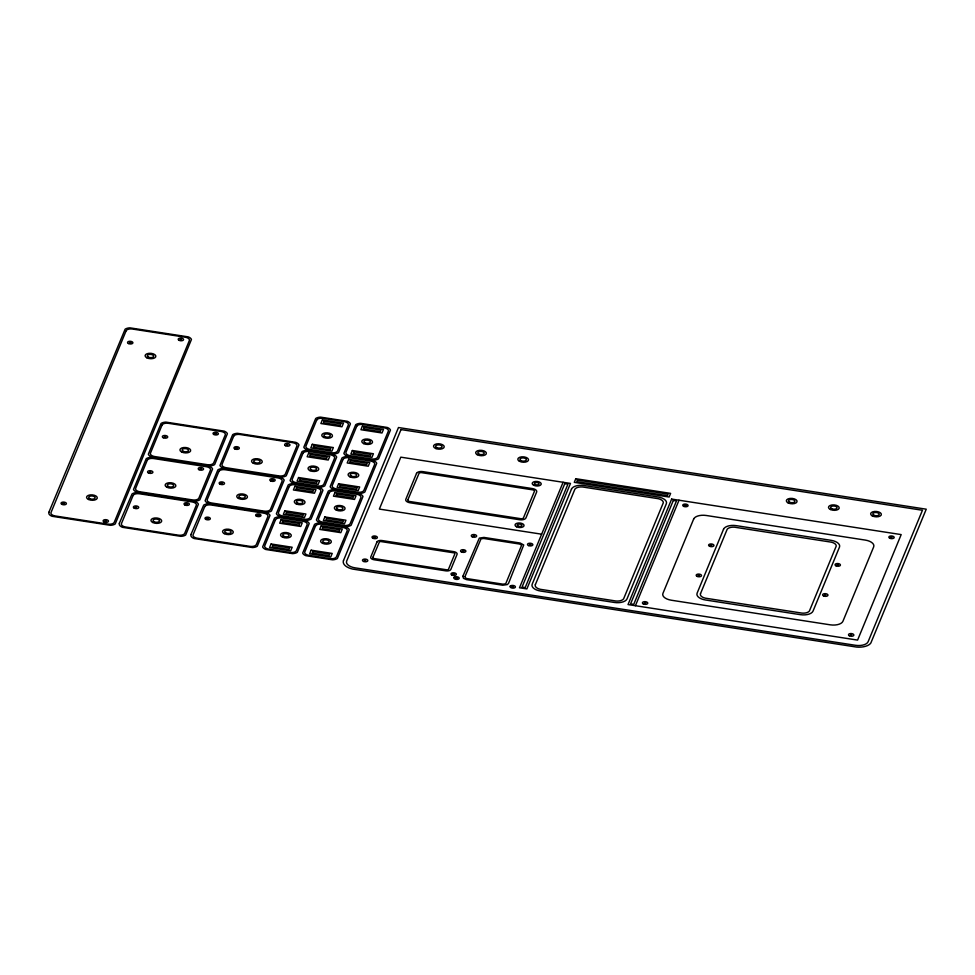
<?xml version="1.0" encoding="UTF-8"?>
<svg xmlns="http://www.w3.org/2000/svg" width="975" height="975" viewBox="0 0 975 975"><rect width="100%" height="100%" fill="white"/><g stroke="black" fill="none" stroke-linecap="round" stroke-linejoin="round"><path stroke-width="1.46" d="M563.099 482.272L519.492 587.779L526.878 588.924L570.472 483.417L400.81 457.165L379.36 509.084L541.637 534.19M635.42 605.719L679.014 500.212M309.575 450.499L306.772 450.365A7.544 3.79 4 0 0 301.97 451.705L290.087 480.456A7.544 3.79 4 0 0 293.268 483.039L319.995 487.171A7.544 3.79 4 0 0 324.809 485.83L336.68 457.08A7.544 3.79 4 0 0 333.499 454.496L307.003 449.804A7.544 3.79 4 0 1 303.822 447.22L315.705 418.482A7.544 3.79 4 0 1 320.507 417.129L347.234 421.261A7.544 3.79 4 0 1 350.415 423.857L338.532 452.595A7.544 3.79 4 0 1 333.73 453.948L330.927 453.802M349.623 456.702L346.82 456.556A7.544 3.79 4 0 0 342.018 457.909L330.135 486.647A7.544 3.79 4 0 0 333.316 489.231L360.043 493.374A7.544 3.79 4 0 0 364.845 492.022L376.728 463.283A7.544 3.79 4 0 0 373.547 460.688L347.051 456.008A7.544 3.79 4 0 1 343.87 453.424L355.741 424.673A7.544 3.79 4 0 1 360.555 423.321L387.282 427.464A7.544 3.79 4 0 1 390.463 430.048L378.58 458.798A7.544 3.79 4 0 1 373.778 460.139L370.975 460.005M295.839 483.734L293.048 483.588A7.544 3.79 4 0 0 288.234 484.941L276.364 513.679A7.544 3.79 4 0 0 279.545 516.263L306.26 520.406A7.544 3.79 4 0 0 311.074 519.053L322.957 490.315A7.544 3.79 4 0 0 319.776 487.719L317.192 487.037M335.888 489.925L333.084 489.791A7.544 3.79 4 0 0 328.283 491.132L316.4 519.882A7.544 3.79 4 0 0 319.581 522.466L346.308 526.597A7.544 3.79 4 0 0 351.122 525.257L362.992 496.507A7.544 3.79 4 0 0 359.812 493.923L357.24 493.228M282.116 516.957L279.313 516.823A7.544 3.79 4 0 0 274.511 518.164L262.628 546.914A7.544 3.79 4 0 0 265.809 549.498L292.537 553.629A7.544 3.79 4 0 0 297.338 552.289L309.221 523.538A7.544 3.79 4 0 0 306.04 520.955L303.469 520.26M322.152 523.161L319.361 523.014A7.544 3.79 4 0 0 314.547 524.367L302.677 553.105A7.544 3.79 4 0 0 305.858 555.689L332.572 559.833A7.544 3.79 4 0 0 337.387 558.48L349.269 529.742A7.544 3.79 4 0 0 346.088 527.146L343.505 526.463M278.436 476.872L281.007 477.567A7.544 3.79 4 0 1 284.188 480.151L271.452 510.973A7.544 3.79 4 0 1 266.65 512.326L208.309 503.295A7.544 3.79 4 0 1 205.128 500.711L217.864 469.889A7.544 3.79 4 0 1 222.666 468.536L281.458 477.092A7.544 3.79 4 0 0 286.26 475.751L298.996 444.929A7.544 3.79 4 0 0 295.815 442.345L237.473 433.314A7.544 3.79 4 0 0 232.672 434.667L219.936 465.477A7.544 3.79 4 0 0 223.117 468.073L225.688 468.756M206.822 465.672L209.406 466.355A7.544 3.79 4 0 1 212.587 468.951L199.851 499.761A7.544 3.79 4 0 1 195.037 501.113L136.695 492.082A7.544 3.79 4 0 1 133.514 489.499L146.25 458.677A7.544 3.79 4 0 1 151.064 457.336L209.844 465.892A7.544 3.79 4 0 0 214.658 464.539L227.394 433.717A7.544 3.79 4 0 0 224.213 431.133L165.872 422.102A7.544 3.79 4 0 0 161.058 423.455L148.322 454.277A7.544 3.79 4 0 0 151.503 456.861L154.074 457.555M105.276 520.942L106.299 521.064L105.276 520.942M710.763 545.244L711.799 545.378L710.799 545.183M824.777 594.933L825.801 595.067L824.813 594.872M512.228 586.706L513.252 586.852L512.228 586.706M63.204 503.368L64.216 503.514L63.241 503.307M456.02 578.004L457.043 578.09L456.02 578.004M48.872 512.289L48.884 513.703A7.544 3.79 4 0 0 52.065 516.287L110.407 525.318A7.544 3.79 4 0 0 115.208 523.965L191.453 339.458A7.544 3.79 4 0 0 188.272 336.875L129.943 327.844A7.544 3.79 4 0 0 125.129 329.184L48.872 512.289M119.328 523.331L119.34 524.733A7.544 3.79 4 0 0 122.521 527.329L180.863 536.347A7.544 3.79 4 0 0 185.664 535.007L198.4 504.185A7.544 3.79 4 0 0 195.219 501.589L136.878 492.57A7.544 3.79 4 0 0 132.076 493.911L119.328 523.331M190.942 534.532L190.954 535.945A7.544 3.79 4 0 0 194.135 538.529L252.464 547.56A7.544 3.79 4 0 0 257.278 546.207L270.014 515.385A7.544 3.79 4 0 0 266.833 512.801L208.492 503.77A7.544 3.79 4 0 0 203.69 505.123L190.942 534.532M374.181 537.249L375.204 537.347L374.181 537.249M372.889 557.286L372.864 557.773A2.145 1.073 4 0 0 373.766 558.517L447.038 569.851A2.145 1.073 4 0 0 448.403 569.461L454.959 553.617A2.145 1.073 4 0 0 454.045 552.874L380.786 541.539A2.145 1.073 4 0 0 379.409 541.929L372.889 557.286M407.928 499.627L407.903 500.321A3.23 1.621 4 0 0 409.256 501.43L521.272 518.761A3.23 1.621 4 0 0 523.331 518.188L534.556 491.034A3.23 1.621 4 0 0 533.191 489.925L421.176 472.595A3.23 1.621 4 0 0 419.116 473.168L407.928 499.627M462.698 550.948L463.722 551.046L462.698 550.948M473.46 535.799L474.472 535.957L473.497 535.738M837.233 564.805L838.244 564.964L837.354 564.696M891.004 537.237L892.027 537.383L891.126 537.115M129.712 342.542L130.735 342.639L129.712 342.542M135.537 507.195L136.561 507.366L135.586 507.134M149.723 471.961L150.735 472.119L149.76 471.9M164.531 436.739L165.555 436.837L164.531 436.739M207.151 518.408L208.175 518.505L207.151 518.408M221.325 483.173L222.361 483.271L221.325 483.173M236.133 447.952L237.157 448.11L236.182 447.891M462.869 576.298L463.491 578.346L466.513 579.625L502.747 585.232L507.366 584.561L508.536 583.367L523.733 544.964L520.187 543.026L483.966 537.42L479.334 538.09L462.869 576.298M465.002 576.566L465.355 577.895L467.098 578.614L503.015 584.171L505.696 583.793L521.662 545.147L519.602 544.038L483.685 538.48L481.016 538.858L465.002 576.566M644.572 602.916L645.596 603.025L644.572 602.916M453.156 574.056L454.179 574.153L453.204 573.982M343.492 560.588L343.261 561.442A14.016 7.032 4 0 0 352.658 569.083L856.598 647.071A14.016 7.032 4 0 0 870.809 643.086L926.25 509.194L398.482 427.525L343.492 560.588M535.36 584.659L535.214 585.195A7.532 3.778 4 0 0 540.272 589.302L615.956 601.014A7.532 3.778 4 0 0 623.598 598.869L663.293 502.808A7.532 3.778 4 0 0 658.247 498.688L582.55 486.976A7.532 3.778 4 0 0 574.921 489.121L535.36 584.659M700.501 593.641L700.367 594.165A7.325 3.668 4 0 0 705.266 598.15L801.986 613.117A7.325 3.668 4 0 0 809.396 611.033L836.209 546.146A7.325 3.668 4 0 0 831.309 542.161L734.589 527.195A7.325 3.668 4 0 0 727.179 529.279L700.501 593.641M180.387 339.324L181.399 339.446L180.436 339.263M186.213 503.977L187.224 504.099L186.213 503.977M200.387 468.743L201.411 468.865L200.387 468.743M215.195 433.509L216.218 433.643L215.195 433.509M257.814 515.19L258.838 515.312L257.814 515.19M272.001 479.944L273.012 480.078L272.001 479.944M286.808 444.722L287.82 444.844L286.857 444.661M850.688 634.81L851.699 634.932L850.736 634.749M126.104 330.817L51.005 512.545A5.387 2.706 4 0 0 55.209 515.958L107.896 524.111A5.387 2.706 4 0 0 114.233 522.332L189.333 340.604A5.387 2.706 4 0 0 185.14 337.192L132.442 329.038A5.387 2.706 4 0 0 126.104 330.817M147.225 460.31L135.647 488.353A5.387 2.706 4 0 0 139.839 491.766L192.526 499.919A5.387 2.706 4 0 0 198.876 498.14L210.454 470.096A5.387 2.706 4 0 0 206.261 466.684L153.575 458.53A5.387 2.706 4 0 0 147.225 460.31M162.033 425.088L150.455 453.119A5.387 2.706 4 0 0 154.647 456.532L207.334 464.685A5.387 2.706 4 0 0 213.683 462.906L225.262 434.874A5.387 2.706 4 0 0 221.069 431.462L168.382 423.308A5.387 2.706 4 0 0 162.033 425.088M133.051 495.544L121.461 523.587A5.387 2.706 4 0 0 125.665 527L178.352 535.153A5.387 2.706 4 0 0 184.689 533.374L196.28 505.33A5.387 2.706 4 0 0 192.087 501.918L139.388 493.764A5.387 2.706 4 0 0 133.051 495.544M218.839 471.522L207.248 499.553A5.387 2.706 4 0 0 211.453 502.966L264.14 511.119A5.387 2.706 4 0 0 270.477 509.34L282.067 481.309A5.387 2.706 4 0 0 277.875 477.896L225.176 469.743A5.387 2.706 4 0 0 218.839 471.522M204.665 506.756L193.074 534.788A5.387 2.706 4 0 0 197.267 538.2L249.966 546.353A5.387 2.706 4 0 0 256.303 544.574L267.893 516.543A5.387 2.706 4 0 0 263.689 513.13L211.002 504.977A5.387 2.706 4 0 0 204.665 506.756M233.647 436.288L222.056 464.332A5.387 2.706 4 0 0 226.261 467.744L278.947 475.898A5.387 2.706 4 0 0 285.285 474.118L296.875 446.075A5.387 2.706 4 0 0 292.683 442.662L239.984 434.509A5.387 2.706 4 0 0 233.647 436.288M275.486 519.797L264.749 545.756A5.387 2.706 4 0 0 268.954 549.169L290.026 552.435A5.387 2.706 4 0 0 296.363 550.656L307.101 524.696A5.387 2.706 4 0 0 302.896 521.284L281.824 518.018A5.387 2.706 4 0 0 275.486 519.797M289.209 486.574L278.484 512.533A5.387 2.706 4 0 0 282.677 515.946L303.761 519.2A5.387 2.706 4 0 0 310.099 517.42L320.824 491.461A5.387 2.706 4 0 0 316.631 488.048L295.559 484.794A5.387 2.706 4 0 0 289.209 486.574M302.945 453.338L292.22 479.298A5.387 2.706 4 0 0 296.412 482.71L317.484 485.977A5.387 2.706 4 0 0 323.834 484.197L334.559 458.238A5.387 2.706 4 0 0 330.367 454.825L309.282 451.559A5.387 2.706 4 0 0 302.945 453.338M316.68 420.115L305.943 446.075A5.387 2.706 4 0 0 310.147 449.487L331.22 452.741A5.387 2.706 4 0 0 337.557 450.962L348.294 425.003A5.387 2.706 4 0 0 344.09 421.59L323.018 418.336A5.387 2.706 4 0 0 316.68 420.115M271.099 543.977L269.587 547.609L290.672 550.875L292.171 547.243L271.099 543.977M281.178 519.577L279.679 523.209L300.751 526.476L302.25 522.844L281.178 519.577M284.822 510.754L283.323 514.386L304.395 517.64L305.906 514.008L284.822 510.754M294.913 486.342L293.414 489.986L314.486 493.24L315.985 489.608L294.913 486.342M298.557 477.518L297.058 481.15L318.13 484.417L319.629 480.785L298.557 477.518M308.648 453.119L307.137 456.751L328.222 460.017L329.721 456.373L308.648 453.119M312.293 444.295L310.793 447.927L331.866 451.181L333.365 447.549L312.293 444.295M322.372 419.884L320.872 423.528L341.945 426.782L343.456 423.15L322.372 419.884M272.768 545.342L272.135 546.902L288.99 549.51L289.636 547.95L272.768 545.342M282.86 520.942L282.214 522.503L299.069 525.111L299.715 523.551L282.86 520.942M286.504 512.119L285.858 513.667L302.725 516.287L303.371 514.727L286.504 512.119M296.595 487.707L295.949 489.267L312.804 491.875L313.45 490.315L296.595 487.707M300.239 478.883L299.593 480.443L316.448 483.052L317.094 481.492L300.239 478.883M310.318 454.484L309.672 456.044L326.54 458.652L327.186 457.092L310.318 454.484M313.974 445.66L313.328 447.208L330.184 449.816L330.83 448.268L313.974 445.66M324.053 421.249L323.408 422.809L340.275 425.417L340.909 423.857L324.053 421.249M315.522 526L304.797 551.96A5.387 2.706 4 0 0 308.99 555.372L330.074 558.626A5.387 2.706 4 0 0 336.412 556.847L347.137 530.888A5.387 2.706 4 0 0 342.944 527.475L321.872 524.221A5.387 2.706 4 0 0 315.522 526M329.258 492.765L318.533 518.724A5.387 2.706 4 0 0 322.725 522.137L343.797 525.403A5.387 2.706 4 0 0 350.147 523.624L360.872 497.664A5.387 2.706 4 0 0 356.679 494.252L335.595 490.986A5.387 2.706 4 0 0 329.258 492.765M342.993 459.542L332.256 485.501A5.387 2.706 4 0 0 336.46 488.914L357.533 492.168A5.387 2.706 4 0 0 363.87 490.388L374.607 464.429A5.387 2.706 4 0 0 370.403 461.017L349.33 457.763A5.387 2.706 4 0 0 342.993 459.542M356.716 426.307L345.991 452.266A5.387 2.706 4 0 0 350.183 455.678L371.268 458.945A5.387 2.706 4 0 0 377.605 457.165L388.33 431.206A5.387 2.706 4 0 0 384.138 427.793L363.066 424.527A5.387 2.706 4 0 0 356.716 426.307M311.135 550.18L309.636 553.812L330.708 557.078L332.219 553.434L311.135 550.18M321.226 525.769L319.727 529.413L340.799 532.667L342.298 529.035L321.226 525.769M324.87 516.945L323.371 520.577L344.443 523.843L345.942 520.211L324.87 516.945M334.949 492.546L333.45 496.178L354.534 499.444L356.033 495.8L334.949 492.546M338.605 483.722L337.106 487.354L358.178 490.608L359.678 486.976L338.605 483.722M348.684 459.31L347.185 462.954L368.258 466.208L369.769 462.577L348.684 459.31M352.341 450.487L350.829 454.118L371.914 457.385L373.413 453.753L352.341 450.487M362.42 426.087L360.921 429.719L381.993 432.985L383.492 429.341L362.42 426.087M312.817 551.545L312.171 553.093L329.038 555.713L329.684 554.153L312.817 551.545M322.896 527.134L322.262 528.694L339.117 531.302L339.763 529.742L322.896 527.134M326.552 518.31L325.906 519.87L342.761 522.478L343.407 520.918L326.552 518.31M336.631 493.911L335.985 495.471L352.852 498.079L353.498 496.519L336.631 493.911M340.287 485.087L339.641 486.635L356.497 489.255L357.143 487.695L340.287 485.087M350.366 460.675L349.72 462.235L366.588 464.843L367.222 463.283L350.366 460.675M354.01 451.852L353.364 453.412L370.232 456.02L370.878 454.46L354.01 451.852M364.102 427.452L363.456 429.012L380.311 431.62L380.957 430.06L364.102 427.452M401.005 429.573L346.673 561.027A10.774 5.399 4 0 0 355.071 567.852L855.428 645.292A10.774 5.399 4 0 0 868.116 641.733L922.447 510.266L401.005 429.573M376.972 541.966L370.756 557.03A4.314 2.157 4 0 0 374.107 559.76L445.77 570.85A4.314 2.157 4 0 0 450.84 569.424L457.068 554.361A4.314 2.157 4 0 0 453.704 551.631L382.054 540.54A4.314 2.157 4 0 0 376.972 541.966M416.52 473.399L405.795 499.358A5.387 2.706 4 0 0 409.987 502.771L519.59 519.736A5.387 2.706 4 0 0 525.927 517.957L536.652 491.997A5.387 2.706 4 0 0 532.46 488.585L422.87 471.62A5.387 2.706 4 0 0 416.52 473.399M564.781 483.637L522.039 587.072L525.196 587.559L567.938 484.124L564.781 483.637M571.484 489.097L532.179 584.22A10.774 5.399 4 0 0 540.577 591.045L614.335 602.452A10.774 5.399 4 0 0 627.023 598.894L666.327 503.77A10.774 5.399 4 0 0 657.942 496.957L584.171 485.538A10.774 5.399 4 0 0 571.484 489.097M575.786 478.713L574.275 482.345L669.118 497.031L670.617 493.387L575.786 478.713M577.456 480.078L576.81 481.638L667.448 495.666L668.082 494.106L577.456 480.078M671.641 499.078L628.034 604.573L857.586 640.1L901.18 534.592L671.641 499.078M673.323 500.443L630.581 603.866L633.738 604.354L676.479 500.931L673.323 500.443M693.652 519.053L662.927 593.409A10.774 5.399 4 0 0 671.324 600.222L830.261 624.829A10.774 5.399 4 0 0 842.936 621.258L873.661 546.914A10.774 5.399 4 0 0 865.276 540.089L706.339 515.495A10.774 5.399 4 0 0 693.652 519.053M723.547 529.206L697.113 593.166A10.774 5.399 4 0 0 705.498 599.991L800.341 614.664A10.774 5.399 4 0 0 813.028 611.106L839.463 547.146A10.774 5.399 4 0 0 831.066 540.321L736.223 525.647A10.774 5.399 4 0 0 723.547 529.206M364.65 560.32L365.662 560.491L364.711 560.272M698.356 575.311L699.355 575.482L698.417 575.25M684.925 505.294L685.925 505.464L684.925 505.294M529.693 544.452L530.692 544.635L529.693 544.452M510.291 586.085L510.083 586.414A2.693 1.353 4 0 0 513.447 588.12A2.693 1.353 4 0 0 514.788 586.012A2.693 1.353 4 0 0 510.291 586.085M454.118 577.346L453.887 577.675A2.693 1.353 4 0 0 457.153 579.43A2.693 1.353 4 0 0 458.628 577.346A2.693 1.353 4 0 0 454.118 577.346M350.062 476.897A5.387 2.706 4 0 0 358.739 475.654A5.387 2.706 4 0 0 351.5 472.339A5.387 2.706 4 0 0 350.062 476.897M351.414 476.117A3.218 1.609 4 0 0 356.606 475.373A3.218 1.609 4 0 0 352.28 473.399A3.218 1.609 4 0 0 351.414 476.117M336.326 510.12A5.387 2.706 4 0 0 345.016 508.889A5.387 2.706 4 0 0 337.764 505.562A5.387 2.706 4 0 0 336.326 510.12M337.691 509.34A3.218 1.609 4 0 0 342.871 508.609A3.218 1.609 4 0 0 338.544 506.622A3.218 1.609 4 0 0 337.691 509.34M478.737 454.021A3.218 1.609 4 0 0 484.112 453.582A3.218 1.609 4 0 0 480.2 451.401A3.218 1.609 4 0 0 478.737 454.021M872.223 515.86A5.387 2.706 4 0 0 881.205 515.08A5.387 2.706 4 0 0 874.575 511.448A5.387 2.706 4 0 0 872.223 515.86M873.746 515.153A3.218 1.609 4 0 0 879.109 514.702A3.218 1.609 4 0 0 875.148 512.521A3.218 1.609 4 0 0 873.746 515.153M477.202 454.703A5.387 2.706 4 0 0 486.208 453.984A5.387 2.706 4 0 0 479.639 450.316A5.387 2.706 4 0 0 477.202 454.703M788.141 502.917A5.387 2.706 4 0 0 796.965 501.893A5.387 2.706 4 0 0 789.982 498.42A5.387 2.706 4 0 0 788.141 502.917M789.567 502.174A3.218 1.609 4 0 0 794.844 501.564A3.218 1.609 4 0 0 790.676 499.492A3.218 1.609 4 0 0 789.567 502.174M830.444 509.523A5.387 2.706 4 0 0 839.158 508.316A5.387 2.706 4 0 0 831.943 504.977A5.387 2.706 4 0 0 830.444 509.523M831.821 508.743A3.218 1.609 4 0 0 837.013 508.024A3.218 1.609 4 0 0 832.711 506.037A3.218 1.609 4 0 0 831.821 508.743M520.906 460.553A3.218 1.609 4 0 0 526.268 460.102A3.218 1.609 4 0 0 522.332 457.921A3.218 1.609 4 0 0 520.906 460.553M437.153 447.757A3.218 1.609 4 0 0 442.065 446.708A3.218 1.609 4 0 0 437.373 444.966A3.218 1.609 4 0 0 437.153 447.757M519.37 461.236A5.387 2.706 4 0 0 528.365 460.492A5.387 2.706 4 0 0 521.771 456.836A5.387 2.706 4 0 0 519.37 461.236M435.996 448.61A5.387 2.706 4 0 0 444.234 446.867A5.387 2.706 4 0 0 436.361 443.954A5.387 2.706 4 0 0 435.996 448.61M283.908 536.372A3.218 1.609 4 0 0 289.087 535.641A3.218 1.609 4 0 0 284.773 533.654A3.218 1.609 4 0 0 283.908 536.372M282.543 537.152A5.387 2.706 4 0 0 291.233 535.921A5.387 2.706 4 0 0 283.981 532.594A5.387 2.706 4 0 0 282.543 537.152M297.643 503.149A3.218 1.609 4 0 0 302.823 502.405A3.218 1.609 4 0 0 298.496 500.431A3.218 1.609 4 0 0 297.643 503.149M296.278 503.929A5.387 2.706 4 0 0 304.968 502.698A5.387 2.706 4 0 0 297.716 499.371A5.387 2.706 4 0 0 296.278 503.929M311.378 469.913A3.218 1.609 4 0 0 316.558 469.182A3.218 1.609 4 0 0 312.232 467.196A3.218 1.609 4 0 0 311.378 469.913M310.013 470.693A5.387 2.706 4 0 0 318.703 469.462A5.387 2.706 4 0 0 311.452 466.135A5.387 2.706 4 0 0 310.013 470.693M363.785 443.662A5.387 2.706 4 0 0 372.474 442.431A5.387 2.706 4 0 0 365.223 439.103A5.387 2.706 4 0 0 363.785 443.662M365.15 442.882A3.218 1.609 4 0 0 370.329 442.15A3.218 1.609 4 0 0 366.003 440.164A3.218 1.609 4 0 0 365.15 442.882M134.257 508.194A2.693 1.353 4 0 0 138.682 507.695A2.693 1.353 4 0 0 135.208 505.952A2.693 1.353 4 0 0 134.257 508.194M184.787 504.916A2.693 1.353 4 0 0 189.296 504.575A2.693 1.353 4 0 0 186.042 502.722A2.693 1.353 4 0 0 184.787 504.916M154.123 521.722A3.218 1.609 4 0 0 159.437 521.186A3.218 1.609 4 0 0 155.366 519.066A3.218 1.609 4 0 0 154.123 521.722M152.648 522.454A5.387 2.706 4 0 0 161.558 521.54A5.387 2.706 4 0 0 154.72 517.993A5.387 2.706 4 0 0 152.648 522.454M234.853 448.939A2.693 1.353 4 0 0 239.277 448.439A2.693 1.353 4 0 0 235.804 446.696A2.693 1.353 4 0 0 234.853 448.939M285.382 445.673A2.693 1.353 4 0 0 289.892 445.319A2.693 1.353 4 0 0 286.626 443.479A2.693 1.353 4 0 0 285.382 445.673M253.244 463.198A5.387 2.706 4 0 0 262.141 462.284A5.387 2.706 4 0 0 255.316 458.737A5.387 2.706 4 0 0 253.244 463.198M254.719 462.479A3.218 1.609 4 0 0 260.033 461.931A3.218 1.609 4 0 0 255.962 459.81A3.218 1.609 4 0 0 254.719 462.479M220.045 484.173A2.693 1.353 4 0 0 224.469 483.673A2.693 1.353 4 0 0 220.996 481.918A2.693 1.353 4 0 0 220.045 484.173M270.575 480.894A2.693 1.353 4 0 0 275.084 480.541A2.693 1.353 4 0 0 271.818 478.701A2.693 1.353 4 0 0 270.575 480.894M238.436 498.42A5.387 2.706 4 0 0 247.333 497.506A5.387 2.706 4 0 0 240.508 493.959A5.387 2.706 4 0 0 238.436 498.42M239.911 497.701A3.218 1.609 4 0 0 245.225 497.153A3.218 1.609 4 0 0 241.154 495.044A3.218 1.609 4 0 0 239.911 497.701M205.871 519.407A2.693 1.353 4 0 0 210.295 518.907A2.693 1.353 4 0 0 206.822 517.164A2.693 1.353 4 0 0 205.871 519.407M256.401 516.128A2.693 1.353 4 0 0 260.91 515.775A2.693 1.353 4 0 0 257.644 513.935A2.693 1.353 4 0 0 256.401 516.128M224.262 533.654A5.387 2.706 4 0 0 233.159 532.74A5.387 2.706 4 0 0 226.334 529.193A5.387 2.706 4 0 0 224.262 533.654M225.737 532.935A3.218 1.609 4 0 0 231.051 532.387A3.218 1.609 4 0 0 226.98 530.278A3.218 1.609 4 0 0 225.737 532.935M163.239 437.738A2.693 1.353 4 0 0 167.663 437.239A2.693 1.353 4 0 0 164.19 435.484A2.693 1.353 4 0 0 163.239 437.738M213.781 434.46A2.693 1.353 4 0 0 218.29 434.107A2.693 1.353 4 0 0 215.024 432.266A2.693 1.353 4 0 0 213.781 434.46M181.63 451.986A5.387 2.706 4 0 0 190.539 451.072A5.387 2.706 4 0 0 183.714 447.525A5.387 2.706 4 0 0 181.63 451.986M183.117 451.267A3.218 1.609 4 0 0 188.419 450.718A3.218 1.609 4 0 0 184.348 448.61A3.218 1.609 4 0 0 183.117 451.267M148.432 472.96A2.693 1.353 4 0 0 152.856 472.461A2.693 1.353 4 0 0 149.382 470.718A2.693 1.353 4 0 0 148.432 472.96M198.973 469.682A2.693 1.353 4 0 0 203.483 469.328A2.693 1.353 4 0 0 200.216 467.488A2.693 1.353 4 0 0 198.973 469.682M166.835 487.22A5.387 2.706 4 0 0 175.732 486.306A5.387 2.706 4 0 0 168.907 482.759A5.387 2.706 4 0 0 166.835 487.22M168.309 486.488A3.218 1.609 4 0 0 173.611 485.952A3.218 1.609 4 0 0 169.54 483.832A3.218 1.609 4 0 0 168.309 486.488M322.591 543.355A5.387 2.706 4 0 0 331.281 542.124A5.387 2.706 4 0 0 324.029 538.797A5.387 2.706 4 0 0 322.591 543.355M323.956 542.575A3.218 1.609 4 0 0 329.136 541.832A3.218 1.609 4 0 0 324.809 539.857A3.218 1.609 4 0 0 323.956 542.575M323.749 437.47A5.387 2.706 4 0 0 332.426 436.227A5.387 2.706 4 0 0 325.187 432.912A5.387 2.706 4 0 0 323.749 437.47M325.102 436.69A3.218 1.609 4 0 0 330.293 435.947A3.218 1.609 4 0 0 325.967 433.972A3.218 1.609 4 0 0 325.102 436.69M533.617 485.209A4.522 2.267 4 0 0 541.113 484.465A4.522 2.267 4 0 0 535.409 481.467A4.522 2.267 4 0 0 533.617 485.209M535.104 484.49A2.352 1.182 4 0 0 539.004 484.112A2.352 1.182 4 0 0 536.043 482.552A2.352 1.182 4 0 0 535.104 484.49M516.494 526.768A4.522 2.267 4 0 0 523.953 525.976A4.522 2.267 4 0 0 518.2 523.014A4.522 2.267 4 0 0 516.494 526.768M517.957 526.037A2.352 1.182 4 0 0 521.844 525.635A2.352 1.182 4 0 0 518.846 524.087A2.352 1.182 4 0 0 517.957 526.037M889.736 538.224A2.693 1.353 4 0 0 894.148 537.712A2.693 1.353 4 0 0 890.662 535.982A2.693 1.353 4 0 0 889.736 538.224M683.841 506.427A2.693 1.353 4 0 0 688.082 505.684A2.693 1.353 4 0 0 684.304 504.124A2.693 1.353 4 0 0 683.841 506.427M643.256 603.903A2.693 1.353 4 0 0 647.705 603.44A2.693 1.353 4 0 0 644.292 601.673A2.693 1.353 4 0 0 643.256 603.903M849.262 635.749A2.693 1.353 4 0 0 853.771 635.395A2.693 1.353 4 0 0 850.517 633.555A2.693 1.353 4 0 0 849.262 635.749M835.953 565.805A2.693 1.353 4 0 0 840.377 565.293A2.693 1.353 4 0 0 836.879 563.55A2.693 1.353 4 0 0 835.953 565.805M709.617 546.293A2.693 1.353 4 0 0 713.944 545.647A2.693 1.353 4 0 0 710.275 544.001A2.693 1.353 4 0 0 709.617 546.293M697.283 576.444A2.693 1.353 4 0 0 701.513 575.701A2.693 1.353 4 0 0 697.722 574.141A2.693 1.353 4 0 0 697.283 576.444M823.595 595.957A2.693 1.353 4 0 0 827.946 595.347A2.693 1.353 4 0 0 824.338 593.678A2.693 1.353 4 0 0 823.595 595.957M472.18 536.798A2.693 1.353 4 0 0 476.604 536.287A2.693 1.353 4 0 0 473.119 534.544A2.693 1.353 4 0 0 472.18 536.798M372.901 538.249A2.693 1.353 4 0 0 377.325 537.737A2.693 1.353 4 0 0 373.839 536.006A2.693 1.353 4 0 0 372.901 538.249M363.614 561.466A2.693 1.353 4 0 0 367.819 560.686A2.693 1.353 4 0 0 363.98 559.15A2.693 1.353 4 0 0 363.614 561.466M461.431 551.947A2.693 1.353 4 0 0 465.843 551.436A2.693 1.353 4 0 0 462.357 549.705A2.693 1.353 4 0 0 461.431 551.947M451.815 575.018A2.693 1.353 4 0 0 456.276 574.592A2.693 1.353 4 0 0 452.888 572.8A2.693 1.353 4 0 0 451.815 575.018M528.584 545.586A2.693 1.353 4 0 0 532.85 544.867A2.693 1.353 4 0 0 529.096 543.282A2.693 1.353 4 0 0 528.584 545.586M148.298 357.069A3.218 1.609 4 0 0 153.611 356.521A3.218 1.609 4 0 0 149.541 354.413A3.218 1.609 4 0 0 148.298 357.069M178.961 340.263A2.693 1.353 4 0 0 183.471 339.909A2.693 1.353 4 0 0 180.204 338.069A2.693 1.353 4 0 0 178.961 340.263M128.432 343.541A2.693 1.353 4 0 0 132.856 343.042A2.693 1.353 4 0 0 129.382 341.299A2.693 1.353 4 0 0 128.432 343.541M146.823 357.801A5.387 2.706 4 0 0 155.72 356.874A5.387 2.706 4 0 0 148.895 353.328A5.387 2.706 4 0 0 146.823 357.801M61.937 504.367A2.693 1.353 4 0 0 66.349 503.843A2.693 1.353 4 0 0 62.839 502.113A2.693 1.353 4 0 0 61.937 504.367M104.154 521.991A2.693 1.353 4 0 0 108.457 521.32A2.693 1.353 4 0 0 104.752 519.699A2.693 1.353 4 0 0 104.154 521.991M89.858 498.688A3.218 1.609 4 0 0 95.087 498.018A3.218 1.609 4 0 0 90.833 495.995A3.218 1.609 4 0 0 89.858 498.688M88.457 499.456A5.387 2.706 4 0 0 97.22 498.322A5.387 2.706 4 0 0 90.102 494.922A5.387 2.706 4 0 0 88.457 499.456"/></g></svg>
